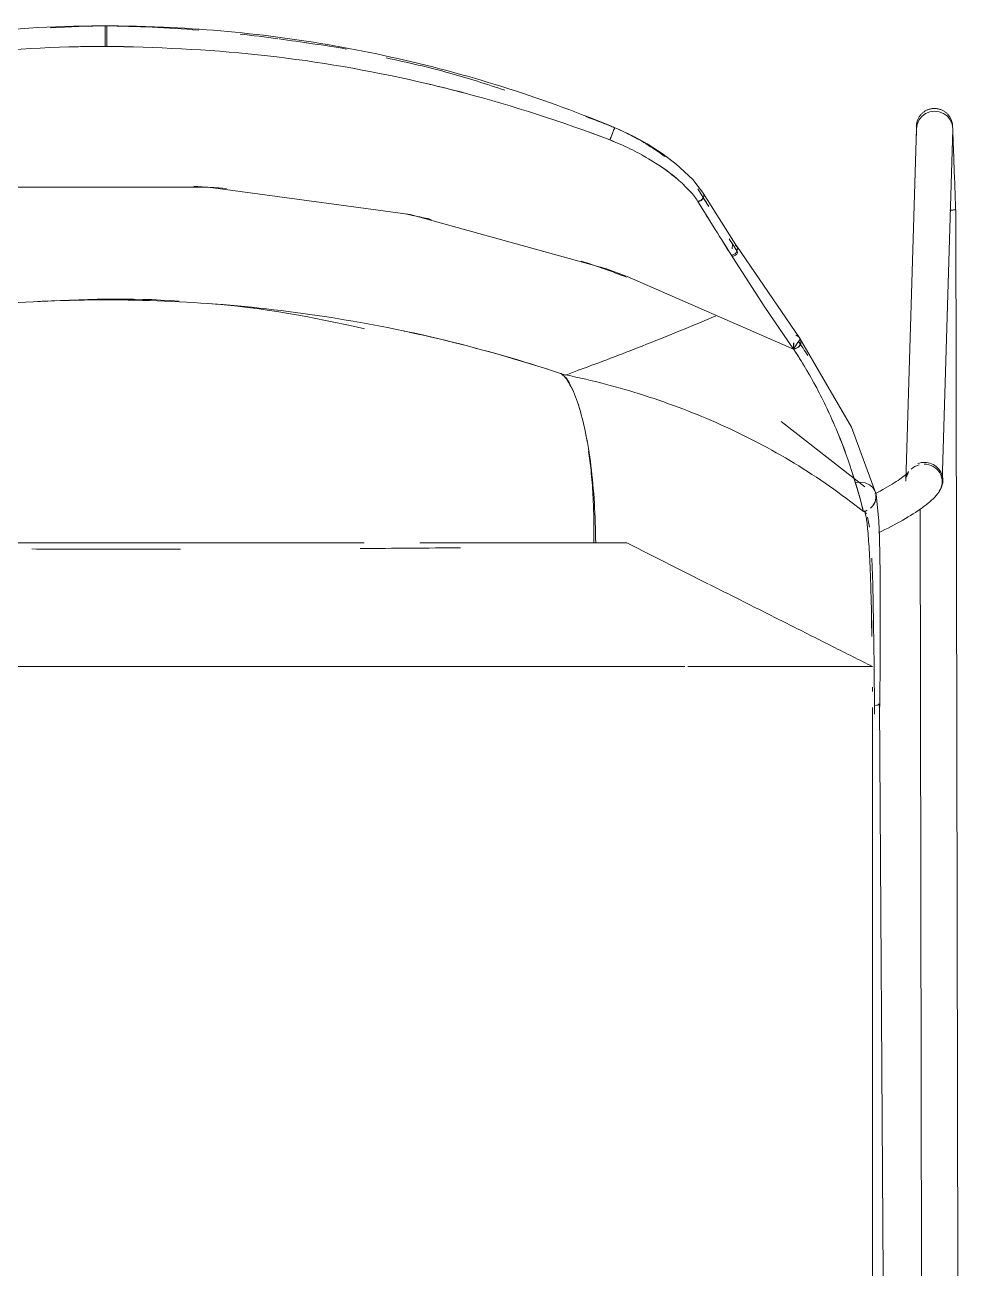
# Model space of a CAD drawing. Header units: millimetres. Extents: x 155927 to 317870, y -36033 to 97293.
# Drawn here: x 201701.3 to 201983.9, y 33195.6 to 33574.4 of the extents above; entities that cross this region are included whole.
import ezdxf

# ---------------------------------------------------------------- set-up
doc = ezdxf.new("R2010")
doc.units = ezdxf.units.MM
doc.header["$MEASUREMENT"] = 0
doc.layers.add('I-FURN', color=8, linetype='CONTINUOUS', lineweight=9)

msp = doc.modelspace()

# ---------------------------------------------------------------- linework, layer by layer
at = {"layer": 'I-FURN'}
for p, q in [((201725.63, 33574.08), (201725.63, 33574.19)), ((201725.63, 33573.77), (201725.63, 33574.08)), ((201725.63, 33573.28), (201725.63, 33573.77)), ((201725.63, 33572.64), (201725.63, 33573.28)), ((201725.63, 33571.88), (201725.63, 33572.64)), ((201726.09, 33574.19), (201726.09, 33574.08)), ((201726.09, 33574.08), (201726.09, 33573.77)), ((201726.09, 33573.77), (201726.09, 33573.28)), ((201726.09, 33573.28), (201726.09, 33572.64)), ((201726.09, 33572.64), (201726.09, 33571.88)), ((201725.63, 33571.08), (201725.63, 33571.88)), ((201725.63, 33570.27), (201725.63, 33571.08)), ((201725.63, 33569.52), (201725.63, 33570.27)), ((201725.63, 33568.88), (201725.63, 33569.52)), ((201725.63, 33568.38), (201725.63, 33568.88)), ((201726.09, 33571.88), (201726.09, 33571.08)), ((201726.09, 33571.08), (201726.09, 33570.27)), ((201726.09, 33570.27), (201726.09, 33569.52)), ((201726.09, 33569.52), (201726.09, 33568.88)), ((201726.09, 33568.88), (201726.09, 33568.38)), ((201725.63, 33568.07), (201725.63, 33568.38)), ((201726.09, 33568.38), (201726.09, 33568.07)), ((201971.75, 33545.83), (201971.84, 33546.03)), ((201971.84, 33546.03), (201971.94, 33546.22)), ((201971.94, 33546.22), (201972.05, 33546.42)), ((201972.05, 33546.42), (201972.16, 33546.61)), ((201972.07, 33545.67), (201972.94, 33546.78)), ((201972.16, 33546.61), (201972.28, 33546.79)), ((201972.28, 33546.79), (201972.41, 33546.97)), ((201972.41, 33546.97), (201972.55, 33547.14)), ((201972.55, 33547.14), (201972.69, 33547.31)), ((201972.69, 33547.31), (201972.84, 33547.47)), ((201972.84, 33547.47), (201972.99, 33547.63)), ((201972.94, 33546.78), (201974.08, 33547.64)), ((201972.99, 33547.63), (201973.16, 33547.78)), ((201973.16, 33547.78), (201973.32, 33547.92)), ((201973.32, 33547.92), (201973.5, 33548.06)), ((201973.5, 33548.06), (201973.67, 33548.18)), ((201973.67, 33548.18), (201973.86, 33548.31)), ((201973.86, 33548.31), (201974.04, 33548.42)), ((201974.04, 33548.42), (201974.24, 33548.53)), ((201974.08, 33547.64), (201975.4, 33548.18)), ((201974.24, 33548.53), (201974.43, 33548.63)), ((201974.43, 33548.63), (201974.63, 33548.72)), ((201974.63, 33548.72), (201974.84, 33548.8)), ((201974.84, 33548.8), (201975.04, 33548.88)), ((201975.04, 33548.88), (201975.25, 33548.94)), ((201975.25, 33548.94), (201975.47, 33549)), ((201975.4, 33548.18), (201976.83, 33548.36)), ((201975.47, 33549), (201975.68, 33549.05)), ((201975.68, 33549.05), (201975.9, 33549.09)), ((201975.9, 33549.09), (201976.11, 33549.12)), ((201976.11, 33549.12), (201976.33, 33549.15)), ((201976.33, 33549.15), (201976.55, 33549.16)), ((201976.55, 33549.16), (201976.77, 33549.17)), ((201976.77, 33549.17), (201976.8, 33549.17)), ((201976.8, 33549.17), (201977.02, 33549.16)), ((201976.83, 33548.36), (201978.25, 33548.19)), ((201977.02, 33549.16), (201977.24, 33549.15)), ((201977.24, 33549.15), (201977.46, 33549.13)), ((201977.46, 33549.13), (201977.67, 33549.1)), ((201977.67, 33549.1), (201977.89, 33549.06)), ((201977.89, 33549.06), (201978.1, 33549.01)), ((201978.1, 33549.01), (201978.32, 33548.96)), ((201978.25, 33548.19), (201979.58, 33547.66)), ((201978.32, 33548.96), (201978.53, 33548.89)), ((201978.53, 33548.89), (201978.74, 33548.82)), ((201978.74, 33548.82), (201978.94, 33548.74)), ((201978.94, 33548.74), (201979.14, 33548.65)), ((201979.14, 33548.65), (201979.34, 33548.55)), ((201979.34, 33548.55), (201979.53, 33548.45)), ((201979.53, 33548.45), (201979.72, 33548.34)), ((201979.58, 33547.66), (201980.72, 33546.81)), ((201979.72, 33548.34), (201979.91, 33548.22)), ((201979.91, 33548.22), (201980.08, 33548.09)), ((201980.08, 33548.09), (201980.26, 33547.95)), ((201980.26, 33547.95), (201980.43, 33547.81)), ((201980.43, 33547.81), (201980.59, 33547.66)), ((201980.59, 33547.66), (201980.75, 33547.51)), ((201980.72, 33546.81), (201981.59, 33545.7)), ((201980.75, 33547.51), (201980.9, 33547.35)), ((201980.9, 33547.35), (201981.04, 33547.18)), ((201981.04, 33547.18), (201981.18, 33547.01)), ((201981.18, 33547.01), (201981.31, 33546.83)), ((201981.31, 33546.83), (201981.43, 33546.65)), ((201981.43, 33546.65), (201981.55, 33546.46)), ((201981.55, 33546.46), (201981.66, 33546.27)), ((201981.66, 33546.27), (201981.76, 33546.08)), ((201981.76, 33546.08), (201981.85, 33545.88)), ((201879.4, 33541.96), (201879.57, 33542.39)), ((201879.57, 33542.39), (201879.72, 33542.76)), ((201879.72, 33542.76), (201879.83, 33543.06)), ((201879.83, 33543.06), (201879.91, 33543.26)), ((201879.91, 33543.26), (201879.94, 33543.35)), ((201971.34, 33543.15), (201968.16, 33436.32)), ((201971.31, 33543.69), (201971.32, 33543.91)), ((201971.32, 33543.47), (201971.31, 33543.69)), ((201971.32, 33543.91), (201971.33, 33544.13)), ((201971.32, 33543.45), (201971.32, 33543.47)), ((201971.32, 33543.47), (201971.32, 33543.45)), ((201971.32, 33543.39), (201971.32, 33543.45)), ((201971.32, 33543.45), (201971.32, 33543.38)), ((201971.32, 33543.29), (201971.32, 33543.39)), ((201971.32, 33543.38), (201971.32, 33543.28)), ((201971.33, 33543.14), (201971.32, 33543.29)), ((201971.32, 33543.28), (201971.33, 33543.13)), ((201971.33, 33544.13), (201971.35, 33544.35)), ((201971.33, 33542.96), (201971.33, 33543.14)), ((201971.33, 33543.13), (201971.34, 33542.94)), ((201971.34, 33542.73), (201971.33, 33542.96)), ((201971.34, 33542.98), (201971.52, 33544.37)), ((201971.34, 33542.94), (201971.34, 33542.8)), ((201971.35, 33542.46), (201971.34, 33542.73)), ((201971.35, 33544.35), (201971.39, 33544.56)), ((201971.36, 33542.15), (201971.35, 33542.46)), ((201971.39, 33544.56), (201971.43, 33544.78)), ((201971.43, 33544.78), (201971.47, 33544.99)), ((201971.47, 33544.99), (201971.53, 33545.21)), ((201971.52, 33544.37), (201972.07, 33545.67)), ((201971.53, 33545.21), (201971.6, 33545.42)), ((201971.6, 33545.42), (201971.67, 33545.62)), ((201971.67, 33545.62), (201971.75, 33545.83)), ((201979.16, 33435.99), (201982.33, 33542.86)), ((201981.59, 33545.7), (201982.15, 33544.41)), ((201981.85, 33545.88), (201981.93, 33545.67)), ((201981.93, 33545.67), (201982.01, 33545.47)), ((201982.01, 33545.47), (201982.08, 33545.26)), ((201982.08, 33545.26), (201982.14, 33545.05)), ((201982.14, 33545.05), (201982.19, 33544.83)), ((201982.15, 33544.41), (201982.34, 33543.02)), ((201982.19, 33544.83), (201982.23, 33544.62)), ((201982.23, 33544.62), (201982.26, 33544.4)), ((201982.26, 33544.4), (201982.29, 33544.18)), ((201982.29, 33544.18), (201982.3, 33543.96)), ((201982.3, 33543.96), (201982.31, 33543.87)), ((201982.31, 33543.86), (201982.31, 33543.87)), ((201982.31, 33543.87), (201982.31, 33543.85)), ((201982.31, 33543.81), (201982.31, 33543.86)), ((201982.31, 33543.85), (201982.31, 33543.78)), ((201982.31, 33543.72), (201982.31, 33543.81)), ((201982.31, 33543.78), (201982.32, 33543.68)), ((201982.32, 33543.59), (201982.31, 33543.72)), ((201982.32, 33543.68), (201982.32, 33543.53)), ((201982.32, 33543.42), (201982.32, 33543.59)), ((201982.32, 33543.53), (201982.33, 33543.34)), ((201982.33, 33543.2), (201982.32, 33543.42)), ((201982.33, 33543.34), (201982.34, 33543.1)), ((201982.34, 33543.1), (201982.35, 33542.83)), ((201982.35, 33542.83), (201982.36, 33542.51)), ((201982.36, 33542.51), (201982.37, 33542.16)), ((201878.48, 33539.63), (201878.52, 33539.73)), ((201878.52, 33539.73), (201878.61, 33539.94)), ((201878.61, 33539.94), (201878.73, 33540.25)), ((201878.73, 33540.25), (201878.88, 33540.62)), ((201878.88, 33540.62), (201879.05, 33541.05)), ((201879.05, 33541.05), (201879.23, 33541.51)), ((201879.23, 33541.51), (201879.4, 33541.96)), ((201884.93, 33541.07), (201889.74, 33538.45)), ((201889.74, 33538.45), (201894.36, 33535.5)), ((201971.38, 33541.79), (201971.36, 33542.15)), ((201971.39, 33541.4), (201971.38, 33541.79)), ((201971.41, 33540.97), (201971.39, 33541.4)), ((201982.37, 33542.16), (201982.39, 33541.76)), ((201982.39, 33541.76), (201982.4, 33541.33)), ((201982.4, 33541.33), (201982.42, 33540.86)), ((201982.42, 33540.86), (201982.44, 33540.34)), ((201982.44, 33540.34), (201982.46, 33539.8)), ((201982.46, 33539.8), (201982.48, 33539.21)), ((201982.48, 33539.21), (201982.5, 33538.59)), ((201982.5, 33538.59), (201982.52, 33537.94)), ((201894.36, 33535.5), (201898.49, 33532.42)), ((201982.52, 33537.94), (201982.55, 33537.25)), ((201982.55, 33537.25), (201982.58, 33536.53)), ((201982.58, 33536.53), (201982.6, 33535.78)), ((201982.6, 33535.78), (201982.63, 33535)), ((201982.63, 33535), (201982.66, 33534.19)), ((201898.49, 33532.42), (201903.58, 33527.71)), ((201982.66, 33534.19), (201982.69, 33533.36)), ((201982.69, 33533.36), (201982.72, 33532.5)), ((201982.72, 33532.5), (201982.75, 33531.61)), ((201982.75, 33531.61), (201982.79, 33530.7)), ((201903.58, 33527.71), (201906.82, 33523.42)), ((201982.79, 33530.7), (201982.82, 33529.77)), ((201982.82, 33529.77), (201982.86, 33528.82)), ((201982.86, 33528.82), (201982.89, 33527.85)), ((201982.89, 33527.85), (201982.93, 33526.87)), ((201756.75, 33525.34), (201694.97, 33525.34)), ((201817.95, 33517.04), (201756.75, 33525.34)), ((201905.14, 33524.8), (201908.4, 33519.59)), ((201906.73, 33523.57), (201917.13, 33507.07)), ((201982.93, 33526.87), (201982.96, 33525.87)), ((201982.96, 33525.87), (201983, 33524.85)), ((201983, 33524.85), (201983.04, 33523.82)), ((201983.04, 33523.82), (201983.08, 33522.79)), ((201908.62, 33515.39), (201905.12, 33521.03)), ((201983.08, 33522.79), (201983.11, 33521.74)), ((201983.11, 33521.74), (201983.15, 33520.68)), ((201983.15, 33520.68), (201983.19, 33519.62)), ((201983.19, 33519.62), (201983.23, 33518.56)), ((201877.42, 33500.57), (201817.95, 33517.04)), ((201981.5, 33518.34), (201982.41, 33518.39)), ((201982.41, 33518.39), (201983, 33518.43)), ((201983.1, 33518.5), (201982.59, 33518.53)), ((201983, 33518.43), (201983.24, 33518.47)), ((201983.23, 33518.56), (201983.23, 33518.48)), ((201983.93, 33195.61), (201983.24, 33518.48)), ((201915.76, 33504.03), (201912.37, 33509.39)), ((201914.76, 33509.53), (201915.82, 33507.88)), ((201915.29, 33504.76), (201915.74, 33504.84)), ((201915.67, 33508.11), (201915.5, 33506.63)), ((201915.74, 33504.84), (201916.15, 33505.02)), ((201915.82, 33507.88), (201917.09, 33505.9)), ((201916.15, 33505.02), (201916.52, 33505.28)), ((201916.78, 33507.58), (201916.47, 33507.85)), ((201916.52, 33505.28), (201916.82, 33505.62)), ((201917, 33507.24), (201916.78, 33507.58)), ((201916.82, 33505.62), (201917.03, 33506.01)), ((201916.9, 33507.43), (201935.94, 33479.73)), ((201917.12, 33506.85), (201917, 33507.24)), ((201917.13, 33506.43), (201917.12, 33506.85)), ((201883.38, 33498.44), (201877.42, 33500.57)), ((201925.44, 33489.03), (201915.76, 33504.03)), ((201934.07, 33476.27), (201883.76, 33498.3)), ((201934.07, 33476.27), (201925.44, 33489.03)), ((201934.08, 33476.4), (201936.15, 33479.36)), ((201934.14, 33478.21), (201934.08, 33476.4)), ((201934.14, 33478.21), (201934.08, 33476.4)), ((201934.19, 33478.17), (201934.08, 33476.4)), ((201934.08, 33476.4), (201934.19, 33478.17)), ((201935.94, 33479.73), (201951.69, 33452.67)), ((201936.28, 33477.95), (201936.1, 33477.51)), ((201936.15, 33479.36), (201936.3, 33478.9)), ((201936.35, 33478.43), (201936.28, 33477.95)), ((201936.3, 33478.9), (201936.35, 33478.43)), ((201934.57, 33476.43), (201934.08, 33476.4)), ((201935.03, 33476.56), (201934.57, 33476.43)), ((201935.46, 33476.79), (201935.03, 33476.56)), ((201935.82, 33477.11), (201935.46, 33476.79)), ((201936.1, 33477.51), (201935.82, 33477.11)), ((201955.75, 33434.59), (201930.35, 33454.41)), ((201951.69, 33452.67), (201958.98, 33432.92)), ((201965.21, 33436.18), (201964.61, 33435.79)), ((201965.77, 33436.55), (201965.21, 33436.18)), ((201966.29, 33436.91), (201965.77, 33436.55)), ((201966.77, 33437.25), (201966.29, 33436.91)), ((201967.21, 33437.58), (201966.77, 33437.25)), ((201967.61, 33437.89), (201967.21, 33437.58)), ((201967.97, 33438.17), (201967.61, 33437.89)), ((201968.28, 33438.44), (201967.97, 33438.17)), ((201968.54, 33438.67), (201968.28, 33438.44)), ((201968.74, 33438.87), (201968.54, 33438.67)), ((201968.89, 33439.02), (201968.74, 33438.87)), ((201968.98, 33439.13), (201968.89, 33439.02)), ((201969.01, 33439.17), (201968.98, 33439.13)), ((201952.77, 33435.77), (201954.31, 33436)), ((201954.31, 33436), (201955.78, 33435.8)), ((201955.78, 33435.8), (201957.08, 33435.22)), ((201957.08, 33435.22), (201958.09, 33434.37)), ((201958.09, 33434.37), (201958.48, 33433.87)), ((201958.48, 33433.87), (201958.79, 33433.35)), ((201958.77, 33433.47), (201959.1, 33432.37)), ((201959.59, 33432.88), (201958.78, 33432.45)), ((201958.79, 33433.35), (201959.16, 33432.37)), ((201960.39, 33433.31), (201959.59, 33432.88)), ((201961.16, 33433.74), (201960.39, 33433.31)), ((201961.91, 33434.16), (201961.16, 33433.74)), ((201962.63, 33434.58), (201961.91, 33434.16)), ((201963.32, 33434.99), (201962.63, 33434.58)), ((201963.98, 33435.4), (201963.32, 33434.99)), ((201964.61, 33435.79), (201963.98, 33435.4)), ((201977.77, 33432.5), (201977.33, 33431.97)), ((201978.19, 33433.1), (201977.77, 33432.5)), ((201978.59, 33433.76), (201978.19, 33433.1)), ((201978.96, 33434.53), (201978.59, 33433.76)), ((201958.84, 33430.07), (201958.27, 33429.03)), ((201959.12, 33431.2), (201958.84, 33430.07)), ((201959.16, 33432.37), (201959.96, 33424.22)), ((201973.7, 33428.7), (201973.09, 33428.24)), ((201974.3, 33429.15), (201973.7, 33428.7)), ((201974.86, 33429.6), (201974.3, 33429.15)), ((201975.4, 33430.05), (201974.86, 33429.6)), ((201975.92, 33430.51), (201975.4, 33430.05)), ((201976.41, 33430.98), (201975.92, 33430.51)), ((201976.88, 33431.46), (201976.41, 33430.98)), ((201977.33, 33431.97), (201976.88, 33431.46)), ((201955.81, 33427.22), (201956.26, 33426.43)), ((201956.56, 33425.42), (201957.08, 33422.34)), ((201968.02, 33424.99), (201967.19, 33424.51)), ((201968.82, 33425.46), (201968.02, 33424.99)), ((201969.59, 33425.93), (201968.82, 33425.46)), ((201970.34, 33426.4), (201969.59, 33425.93)), ((201971.07, 33426.87), (201970.34, 33426.4)), ((201971.77, 33427.33), (201971.07, 33426.87)), ((201972.44, 33427.79), (201971.77, 33427.33)), ((201973.09, 33428.24), (201972.44, 33427.79)), ((201972.44, 33427.96), (201972.93, 33195.61)), ((201960.84, 33421.15), (201959.87, 33420.68)), ((201959.96, 33424.22), (201960.14, 33419.28)), ((201961.8, 33421.63), (201960.84, 33421.15)), ((201962.75, 33422.11), (201961.8, 33421.63)), ((201963.67, 33422.59), (201962.75, 33422.11)), ((201964.58, 33423.07), (201963.67, 33422.59)), ((201965.47, 33423.55), (201964.58, 33423.07)), ((201966.34, 33424.03), (201965.47, 33423.55)), ((201967.19, 33424.51), (201966.34, 33424.03)), ((201647.71, 33417.62), (201725.86, 33417.62)), ((201725.86, 33417.62), (201804.01, 33417.62)), ((201820.92, 33417.62), (201883.62, 33417.62)), ((201883.62, 33417.62), (201908.38, 33405.16)), ((201960.14, 33419.28), (201960.35, 33408.2)), ((201957.8, 33413), (201958.09, 33405.08)), ((201960.35, 33408.2), (201960.4, 33398.63)), ((201958.09, 33405.08), (201958.35, 33393.26)), ((201960.4, 33398.63), (201960.35, 33383.25)), ((201957.71, 33394.13), (201957.87, 33389.23)), ((201958.35, 33393.26), (201958.5, 33380.42)), ((201960.35, 33383.25), (201960.21, 33368.09)), ((201755.77, 33380.16), (201695.62, 33380.16)), ((201822.48, 33380.16), (201762.27, 33380.16)), ((201891.3, 33380.16), (201833.87, 33380.16)), ((201950.82, 33380.16), (201902.14, 33380.16)), ((201958.5, 33380.42), (201958.6, 33367.03)), ((201958.67, 33368.41), (201959.22, 33368.44)), ((201959.22, 33368.44), (201959.67, 33368.49)), ((201959.67, 33368.49), (201959.99, 33368.55)), ((201960.02, 33368.75), (201959.72, 33368.81)), ((201960.17, 33368.68), (201960.02, 33368.75)), ((201960.16, 33368.62), (201960.17, 33368.68)), ((201960.18, 33368.65), (201961.25, 33195.61)), ((201958.6, 33367.03), (201958.66, 33365.79))]:
    msp.add_line(p, q, dxfattribs=at)
for centre, major_axis, ratio, start_param, end_param in [((201973.66, 33436.15), (-5.5, 0.16), 0.969889, 5.004836, 5.528435), ((201973.88, 33436.64), (-5.08, 2.11), 0.969753, 3.920884, 5.491681), ((201973.66, 33436.15), (-5.5, 0.16), 0.969889, 2.648641, 4.743036), ((201973.66, 33436.15), (-5.5, 0.16), 0.969889, 5.790234, 6.052033), ((201973.88, 33436.64), (-5.08, 2.11), 0.969753, 2.873687, 3.920884)]:
    msp.add_ellipse(centre, major_axis=major_axis, ratio=ratio, start_param=start_param, end_param=end_param, dxfattribs=at)
for points, knots in [([(201878.48, 33543.97), (201867.72, 33548.39), (201845.93, 33556.27), (201801.05, 33568.25), (201752, 33574.7), (201699.74, 33574.13), (201656.5, 33568.92), (201614.05, 33559.05), (201586.69, 33549.5), (201573.24, 33543.97)], [0, 0, 0, 0, 0.111111, 0.222222, 0.444444, 0.583333, 0.722222, 0.861111, 1, 1, 1, 1]), ([(201720.43, 33567.93), (201704.95, 33567.73), (201674.08, 33565.39), (201643.3, 33560.67), (201628.32, 33556.77)], [-0.9637993, -0.9637993, -0.9637993, -0.9637993, -0.6666667, -0.3692167, -0.3692167, -0.3692167, -0.3692167]), ([(201823.36, 33556.61), (201808.28, 33560.16), (201777.71, 33565.73), (201746.77, 33567.54), (201731.29, 33567.87)], [0.3692011, 0.3692011, 0.3692011, 0.3692011, 0.6666667, 0.963795, 0.963795, 0.963795, 0.963795]), ([(201810.74, 33564.51), (201817.18, 33563.11), (201829.32, 33560.34), (201841.14, 33556.56), (201846.66, 33554.69)], [0.5416307, 0.5416307, 0.5416307, 0.5416307, 0.6666667, 0.7775097, 0.7775097, 0.7775097, 0.7775097]), ([(201834.28, 33553.88), (201832.46, 33554.36), (201828.83, 33555.28), (201825.2, 33556.2), (201823.39, 33556.65)], [0.29718056, 0.29718056, 0.29718056, 0.29718056, 0.33333333, 0.36907718, 0.36907718, 0.36907718, 0.36907718]), ([(201895.14, 33534.64), (201894.36, 33535.21), (201892.76, 33536.35), (201890.18, 33538.02), (201887.44, 33539.64), (201883.61, 33541.71), (201880.55, 33543.1), (201878.48, 33543.97)], [0.5, 0.5, 0.5, 0.5, 0.5833333, 0.6666667, 0.75, 0.8333333, 1, 1, 1, 1]), ([(201879.91, 33543.36), (201879.9, 33543.35), (201879.88, 33543.28), (201879.8, 33543.07), (201879.69, 33542.76), (201879.49, 33542.26), (201879.2, 33541.5), (201878.91, 33540.73), (201878.71, 33540.23), (201878.6, 33539.93), (201878.51, 33539.72), (201878.49, 33539.65), (201878.48, 33539.63)], [-1, -1, -1, -1, -0.916667, -0.833333, -0.75, -0.666667, -0.5, -0.333333, -0.25, -0.166667, -0.083333, 0, 0, 0, 0]), ([(201896.45, 33533.89), (201895.03, 33534.99), (201891.85, 33537.25), (201886.25, 33540.51), (201882.09, 33542.44), (201879.94, 33543.35)], [-0.4938391, -0.4938391, -0.4938391, -0.4938391, -0.3333333, -0.1666667, 0, 0, 0, 0]), ([(201878.48, 33539.64), (201880.56, 33538.82), (201883.63, 33537.5), (201887.47, 33535.52), (201890.21, 33533.96), (201892.8, 33532.34), (201895.21, 33530.69), (201897.43, 33529.02), (201900.13, 33526.79), (201902.95, 33524.04), (201904.53, 33522.01), (201905.12, 33521.03)], [0, 0, 0, 0, 0.166667, 0.25, 0.333333, 0.416667, 0.5, 0.583333, 0.666667, 0.833333, 1, 1, 1, 1]), ([(201878.48, 33539.63), (201880.56, 33538.81), (201884.67, 33537.05), (201888.35, 33535.01), (201890.18, 33533.95)], [-0.9999135, -0.9999135, -0.9999135, -0.9999135, -0.8333333, -0.6666667, -0.6666667, -0.6666667, -0.6666667]), ([(201905.06, 33521.11), (201905.35, 33521.11), (201905.79, 33521.22), (201906.3, 33521.55), (201906.6, 33521.88), (201906.82, 33522.26), (201906.94, 33522.66), (201906.94, 33522.93), (201906.92, 33523.06)], [-1, -1, -1, -1, -0.8333333, -0.75, -0.6666667, -0.5833333, -0.5, -0.4166667, -0.4166667, -0.4166667, -0.4166667]), ([(201906.97, 33522.97), (201906.99, 33522.84), (201906.99, 33522.44), (201906.75, 33521.91), (201906.34, 33521.47), (201905.96, 33521.23), (201905.54, 33521.07), (201905.25, 33521.04), (201905.11, 33521.04)], [-0.5833333, -0.5833333, -0.5833333, -0.5833333, -0.5, -0.3333333, -0.25, -0.1666667, -0.0833333, 0, 0, 0, 0]), ([(201905.11, 33521.03), (201906.91, 33518.11), (201910.45, 33512.41), (201913.85, 33507.03), (201915.52, 33504.4)], [0.0046069, 0.0046069, 0.0046069, 0.0046069, 0.5, 1, 1, 1, 1]), ([(201983.12, 33518.44), (201983.12, 33518.45), (201983.17, 33518.45), (201983.22, 33518.46), (201983.23, 33518.47), (201983.23, 33518.48)], [-0.55555556, -0.55555556, -0.55555556, -0.55555556, -0.54861111, -0.51388889, -0.48915497, -0.48915497, -0.48915497, -0.48915497]), ([(201917.25, 33505.66), (201917.2, 33505.52), (201917.06, 33505.26), (201916.76, 33504.91), (201916.27, 33504.56), (201915.82, 33504.42), (201915.52, 33504.4)], [-0.4166667, -0.4166667, -0.4166667, -0.4166667, -0.3333333, -0.25, -0.1666667, 0, 0, 0, 0]), ([(201865.04, 33468.45), (201853.83, 33472.21), (201831.19, 33478.8), (201784.88, 33488.33), (201725.87, 33493.13), (201666.85, 33488.33), (201620.55, 33478.81), (201597.9, 33472.21), (201586.69, 33468.45)], [0, 0, 0, 0, 0.125, 0.25, 0.5, 0.75, 0.875, 1, 1, 1, 1]), ([(201910.54, 33486.35), (201903.1, 33483.19), (201889.31, 33477.52), (201875.53, 33472.33), (201869.18, 33469.98)], [-0.9812423, -0.9812423, -0.9812423, -0.9812423, -0.5, -0.0894127, -0.0894127, -0.0894127, -0.0894127]), ([(201936.15, 33479.36), (201936.06, 33479.57), (201935.81, 33479.95), (201935.31, 33480.3), (201934.95, 33480.43), (201934.8, 33480.46)], [-1, -1, -1, -1, -0.7, -0.4, -0.2, -0.2, -0.2, -0.2]), ([(201934.08, 33476.4), (201936.62, 33472.54), (201941.35, 33464.64), (201945.19, 33456.37), (201947, 33452.17)], [-0.9999613, -0.9999613, -0.9999613, -0.9999613, -0.75, -0.5, -0.5, -0.5, -0.5]), ([(201863.65, 33468.97), (201864.49, 33468.31), (201865.72, 33466.84), (201866.88, 33464.64), (201867.26, 33463.81)], [0, 0, 0, 0, 0.1428571, 0.2159417, 0.2159417, 0.2159417, 0.2159417]), ([(201865.06, 33467.84), (201865.53, 33467.17), (201866.9, 33464.89), (201869.03, 33459.65), (201871.18, 33451.28), (201872.84, 33441.16), (201873.89, 33429.71), (201874.16, 33421.74), (201874.19, 33417.62)], [-0.9192182, -0.9192182, -0.9192182, -0.9192182, -0.8333333, -0.6666667, -0.5, -0.3333333, -0.1666667, 0, 0, 0, 0]), ([(201955.26, 33427.11), (201954.27, 33431.24), (201951.9, 33439.52), (201947.2, 33452.22), (201942.42, 33462.32), (201939.2, 33468.07), (201938.18, 33469.8)], [-1, -1, -1, -1, -0.75, -0.5, -0.25, -0.1405219, -0.1405219, -0.1405219, -0.1405219]), ([(201947, 33452.17), (201948.77, 33447.99), (201951.07, 33441.97), (201952.76, 33436.07), (201953.25, 33434.33)], [-0.4999815, -0.4999815, -0.4999815, -0.4999815, -0.25, -0.1451812, -0.1451812, -0.1451812, -0.1451812]), ([(201872.05, 33445.41), (201872.32, 33443.53), (201872.85, 33439.24), (201873.31, 33433.44), (201873.54, 33428.26), (201873.65, 33423.47), (201873.62, 33419.9), (201873.57, 33417.63)], [0.5892526, 0.5892526, 0.5892526, 0.5892526, 0.6785714, 0.7857143, 0.8392857, 0.8928571, 0.9851475, 0.9851475, 0.9851475, 0.9851475]), ([(201957.42, 33428.14), (201957.57, 33428.26), (201958.08, 33428.74), (201958.74, 33429.72), (201959.09, 33431.02), (201959.06, 33431.89), (201959, 33432.27)], [-0.8461538, -0.8461538, -0.8461538, -0.8461538, -0.8076923, -0.7115385, -0.6153846, -0.5384615, -0.5384615, -0.5384615, -0.5384615]), ([(201957.85, 33390.45), (201957.82, 33392.28), (201957.75, 33395.86), (201957.62, 33401.11), (201957.47, 33406), (201957.3, 33410.55), (201957.1, 33414.69), (201956.88, 33418.25), (201956.63, 33421.32), (201956.38, 33423.73), (201956.1, 33425.51), (201955.78, 33426.94), (201955.54, 33427.11), (201955.39, 33427.12)], [0.25, 0.25, 0.25, 0.25, 0.3125, 0.375, 0.4375, 0.5, 0.5625, 0.625, 0.6875, 0.75, 0.8125, 0.875, 0.9696726, 0.9696726, 0.9696726, 0.9696726]), ([(201748.44, 33415.73), (201740.92, 33415.72), (201725.82, 33415.7), (201710.84, 33415.74), (201703.36, 33415.77)], [-0.5757065, -0.5757065, -0.5757065, -0.5757065, -0.5, -0.4241652, -0.4241652, -0.4241652, -0.4241652]), ([(201908.69, 33405), (201910.78, 33403.95), (201914.96, 33401.85), (201921.25, 33398.68), (201927.51, 33395.53), (201933.72, 33392.4), (201939.87, 33389.31), (201948, 33385.21), (201954.04, 33382.18), (201958.04, 33380.16)], [-0.6666667, -0.6666667, -0.6666667, -0.6666667, -0.5833333, -0.5, -0.4166667, -0.3333333, -0.25, -0.1666667, -0.000257, -0.000257, -0.000257, -0.000257]), ([(201960.04, 33368.28), (201960.11, 33368.24), (201960.27, 33368.11), (201960.16, 33367.98), (201960.01, 33367.89)], [-0.7, -0.7, -0.7, -0.7, -0.6, -0.4, -0.4, -0.4, -0.4]), ([(201958.06, 33195.63), (201958.06, 33206.52), (201958.06, 33259.11), (201958.06, 33311.64), (201958.06, 33353.27)], [-0.6164176, -0.6164176, -0.6164176, -0.6164176, -0.5, -0.0539958, -0.0539958, -0.0539958, -0.0539958])]:
    msp.add_open_spline(points, degree=3, knots=knots, dxfattribs=at)
for points in [[(201709.05, 33573.63), (201714.73, 33573.93), (201720.41, 33574.12), (201726.09, 33574.19)], [(201725.63, 33574.19), (201735.08, 33574.07), (201744.53, 33573.63), (201753.94, 33572.88)], [(201766.49, 33571.69), (201770.3, 33571.28), (201774.09, 33570.79), (201777.9, 33570.29)], [(201778.27, 33570.24), (201785.08, 33569.3), (201791.9, 33568.33), (201798.68, 33567.18)], [(201718.09, 33567.91), (201722.75, 33567.99), (201727.41, 33567.97), (201732.06, 33567.87)], [(201726.09, 33567.96), (201724.22, 33567.96), (201722.35, 33567.95), (201720.48, 33567.93)], [(201731.24, 33567.93), (201729.37, 33567.95), (201727.5, 33567.96), (201725.63, 33567.96)], [(201823.36, 33556.62), (201827.02, 33555.76), (201830.68, 33554.88), (201834.31, 33553.91)], [(201878.48, 33539.63), (201863.99, 33545.18), (201849.25, 33549.94), (201834.3, 33553.88)], [(201871.21, 33546.73), (201873.65, 33545.82), (201876.08, 33544.87), (201878.51, 33543.92)], [(201878.52, 33543.92), (201878.98, 33543.73), (201879.45, 33543.55), (201879.91, 33543.36)], [(201872.01, 33542.06), (201874.17, 33541.27), (201876.33, 33540.46), (201878.48, 33539.64)], [(201890.19, 33533.94), (201893.73, 33531.82), (201897.2, 33529.49), (201899.4, 33527.34)], [(201762.35, 33524.91), (201759.06, 33525.18), (201755.77, 33525.41), (201752.47, 33525.6)], [(201908.44, 33519.49), (201907.47, 33521.04), (201906.49, 33522.61), (201905.5, 33524.21)], [(201824.34, 33515.58), (201821.31, 33516.26), (201818.26, 33516.9), (201815.21, 33517.51)], [(201983.18, 33518.49), (201983.13, 33518.5), (201982.98, 33518.51), (201982.74, 33518.52), (201982.58, 33518.53)], [(201915.82, 33507.87), (201915.43, 33508.47), (201915.05, 33509.07), (201914.66, 33509.68)], [(201915.83, 33507.86), (201916.26, 33507.2), (201916.69, 33506.53), (201917.12, 33505.87)], [(201916.7, 33507.5), (201916.81, 33507.42), (201917.02, 33507.24), (201917.24, 33506.9), (201917.32, 33506.63), (201917.35, 33506.5)], [(201883.65, 33498.08), (201879.05, 33499.79), (201874.43, 33501.42), (201869.78, 33502.97)], [(201703.76, 33490.65), (201718.48, 33491.39), (201733.34, 33491.92), (201748, 33490.84)], [(201756.65, 33490.12), (201772.73, 33488.99), (201788.48, 33486.01), (201804.16, 33482.47)], [(201816.2, 33481.78), (201830.89, 33478.69), (201845.38, 33474.72), (201859.69, 33470.23)], [(201934.87, 33480.46), (201935.04, 33480.41), (201935.38, 33480.27), (201935.8, 33479.94), (201936.11, 33479.51), (201936.29, 33479), (201936.34, 33478.46), (201936.23, 33477.92), (201935.98, 33477.42), (201935.62, 33476.98), (201935.16, 33476.66), (201934.64, 33476.45), (201934.27, 33476.4), (201934.08, 33476.4)], [(201935.6, 33478.69), (201936.57, 33477.28), (201937.51, 33475.85), (201938.42, 33474.41)], [(201936.34, 33472.85), (201935.61, 33474.04), (201934.85, 33475.23), (201934.08, 33476.4)], [(201865.16, 33468.47), (201866.48, 33468.98), (201867.8, 33469.49), (201869.12, 33470.01)], [(201865.16, 33468.47), (201873.19, 33466.84), (201889.03, 33462.68), (201912.25, 33453.89), (201934.59, 33442.23), (201948.51, 33432.48), (201955.26, 33427.11)], [(201868.77, 33459.98), (201868.98, 33459.38), (201869.18, 33458.75), (201869.37, 33458.09)], [(201870.75, 33452.63), (201871.06, 33451.23), (201871.34, 33449.75), (201871.6, 33448.21)], [(201953.35, 33434.29), (201954.05, 33431.89), (201954.69, 33429.5), (201955.26, 33427.11)], [(201955.25, 33427.11), (201955.65, 33427.19), (201956.04, 33427.32), (201956.4, 33427.5)], [(201833.2, 33416.15), (201823.14, 33416.06), (201813.01, 33415.98), (201802.86, 33415.91)], [(201755.7, 33380.16), (201757.89, 33380.16), (201760.08, 33380.16), (201762.27, 33380.16)], [(201822.49, 33380.16), (201826.29, 33380.16), (201830.07, 33380.16), (201833.84, 33380.16)], [(201891.31, 33380.16), (201894.59, 33380.16), (201897.87, 33380.16), (201901.14, 33380.16)], [(201958.04, 33380.16), (201955.46, 33380.16), (201952.85, 33380.16), (201950.12, 33380.16)], [(201958.05, 33372.62), (201958.05, 33373.05), (201958.05, 33373.48), (201958.04, 33373.9)], [(201958.06, 33367.74), (201958.06, 33362.92), (201958.06, 33358.09), (201958.06, 33353.27)], [(201958.06, 33230.83), (201958.06, 33227.65), (201958.06, 33224.48), (201958.06, 33221.3)]]:
    msp.add_open_spline(points, degree=3, dxfattribs=at)

doc.saveas('drawing.dxf')
